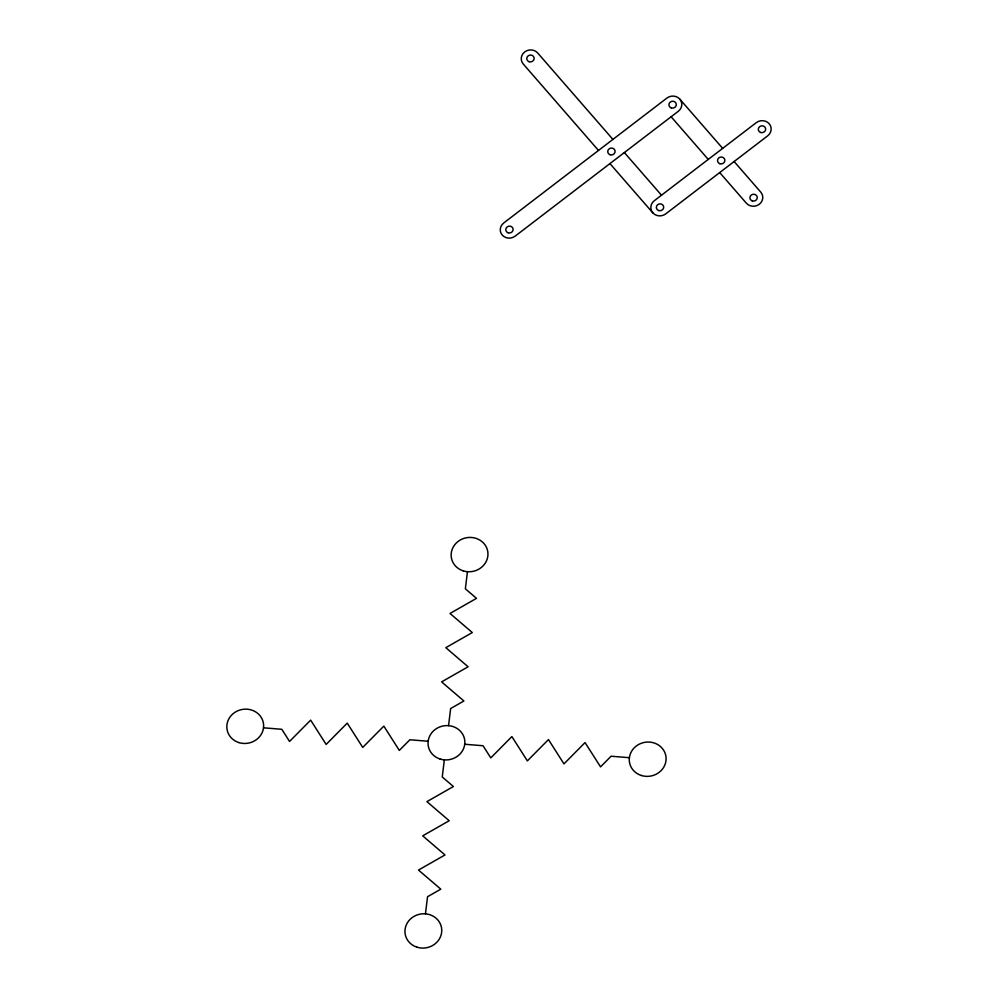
<?xml version="1.0" encoding="UTF-8"?>
<svg xmlns="http://www.w3.org/2000/svg" width="998" height="998" viewBox="0 0 998 998"><rect width="100%" height="100%" fill="white"/><g stroke="black" fill="none" stroke-linecap="round" stroke-linejoin="round"><path stroke-width="1.5" d="M425.447 913.819L427.556 896.715L440.792 889.156L418.499 870.056L444.996 854.949L422.703 835.85L449.2 820.73L426.907 801.631L453.404 786.524L442.251 776.968L444.347 759.865M448.551 725.646L450.647 708.543L463.895 700.983L441.603 681.884L468.099 666.776L445.807 647.677L472.304 632.557L450.011 613.458L476.495 598.351L465.355 588.795L467.451 571.692M263.522 727.804L281.81 729.301L289.557 741.452L310.652 720.132L326.146 744.433L347.242 723.126L362.736 747.427L383.831 726.12L399.325 750.421L409.866 739.768L428.154 741.265M464.744 744.246L483.044 745.743L490.791 757.894L511.874 736.586L527.368 760.888L548.463 739.58L563.957 763.882L585.053 742.574L600.547 766.876L611.1 756.222L629.389 757.707M679.825 99.139A9.232 8.558 -10.6 0 1 678.341 111.24L515.18 236.127A9.232 8.558 -10.6 0 1 502.256 235.079A9.232 8.558 -10.6 0 1 503.741 222.978L666.889 98.091A9.232 8.558 -10.6 0 1 679.825 99.139L722.677 148.378M734.129 161.526L760.788 192.152A9.232 8.558 -10.6 0 1 759.303 204.253A9.232 8.558 -10.6 0 1 746.367 203.193L719.708 172.567M671.13 116.766L708.256 159.418M612.909 139.396L537.673 52.969A9.232 8.558 -10.6 0 0 524.736 51.908A9.232 8.558 -10.6 0 0 523.251 64.009L598.488 150.436M624.361 152.557L661.499 195.209M609.94 163.597L652.804 212.823A9.232 8.558 -10.6 0 0 665.728 213.884L767.699 135.828A9.232 8.558 -10.6 0 0 769.184 123.727A9.232 8.558 -10.6 0 0 756.247 122.667L654.289 200.723A9.232 8.558 -10.6 0 0 652.804 212.823M440.093 759.029A18.463 17.128 -10.6 0 0 464.594 739.368A18.463 17.128 -10.6 0 0 434.666 729.862A18.463 17.128 -10.6 0 0 440.093 759.029M463.197 570.856A18.463 17.128 -10.6 0 0 487.698 551.195A18.463 17.128 -10.6 0 0 457.77 541.689A18.463 17.128 -10.6 0 0 463.197 570.856M417.002 947.202A18.463 17.128 -10.6 0 0 441.49 927.541A18.463 17.128 -10.6 0 0 411.563 918.048A18.463 17.128 -10.6 0 0 417.002 947.202M641.327 775.483A18.463 17.128 -10.6 0 0 665.828 755.823A18.463 17.128 -10.6 0 0 635.888 746.317A18.463 17.128 -10.6 0 0 641.327 775.483M238.871 742.574A18.463 17.128 -10.6 0 0 263.372 722.926A18.463 17.128 -10.6 0 0 233.432 713.42A18.463 17.128 -10.6 0 0 238.871 742.574M658.655 210.528A3.693 3.431 -10.6 0 0 663.658 206.711A3.693 3.431 -10.6 0 0 657.719 204.677A3.693 3.431 -10.6 0 0 658.655 210.528M508.107 232.784A3.693 3.431 -10.6 0 0 513.097 228.954A3.693 3.431 -10.6 0 0 507.171 226.92A3.693 3.431 -10.6 0 0 508.107 232.784M529.115 61.714A3.693 3.431 -10.6 0 0 534.105 57.884A3.693 3.431 -10.6 0 0 528.167 55.851A3.693 3.431 -10.6 0 0 529.115 61.714M610.077 154.727A3.693 3.431 -10.6 0 0 615.067 150.898A3.693 3.431 -10.6 0 0 609.142 148.864A3.693 3.431 -10.6 0 0 610.077 154.727M671.255 107.896A3.693 3.431 -10.6 0 0 676.257 104.066A3.693 3.431 -10.6 0 0 670.319 102.033A3.693 3.431 -10.6 0 0 671.255 107.896M719.832 163.697A3.693 3.431 -10.6 0 0 724.835 159.88A3.693 3.431 -10.6 0 0 718.897 157.846A3.693 3.431 -10.6 0 0 719.832 163.697M760.626 132.472A3.693 3.431 -10.6 0 0 765.616 128.655A3.693 3.431 -10.6 0 0 759.69 126.621A3.693 3.431 -10.6 0 0 760.626 132.472M752.23 200.897A3.693 3.431 -10.6 0 0 757.22 197.08A3.693 3.431 -10.6 0 0 751.282 195.047A3.693 3.431 -10.6 0 0 752.23 200.897"/></g></svg>
